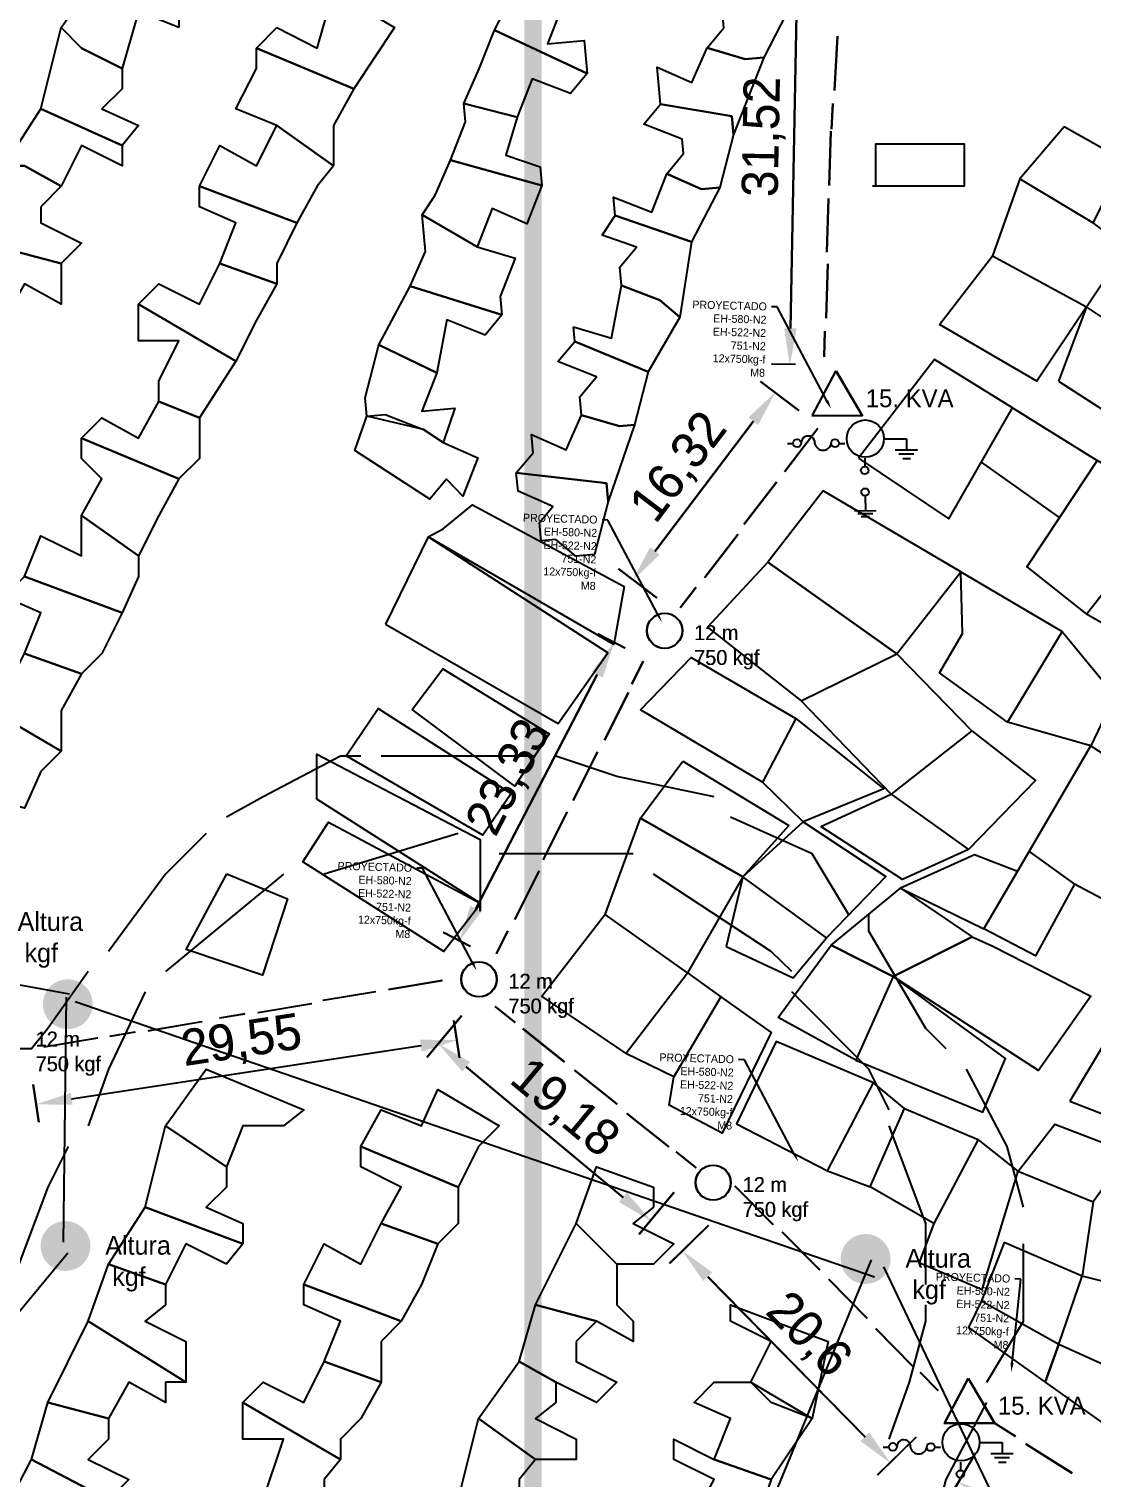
# Model space of a CAD drawing. Header units: millimetres. Extents: x -3588 to 75209, y -3737 to 38254.
# Drawn here: x 4511.6 to 4585.4, y 20793.7 to 20894.3 of the extents above; entities that cross this region are included whole.
import ezdxf
from ezdxf import colors
from ezdxf.entities.mleader import LeaderData, LeaderLine
from ezdxf.math import Vec2, Vec3

# ---------------------------------------------------------------- set-up
doc = ezdxf.new("R2010")
doc.units = ezdxf.units.MM
doc.linetypes.add('CONTINUA', pattern=[0])
doc.layers.add('Mancheta', color=255, linetype='Continuous')
doc.layers.add('P', color=253, linetype='Continuous')
doc.dimstyles.new('ISO-25', dxfattribs={"dimtxt": 2.5, "dimasz": 2.5, "dimexe": 1.25, "dimexo": 0.625, "dimtad": 1, "dimtxsty": 'Standard', "dimcen": 2.5, "dimadec": 0, "dimazin": 0, "dimtfac": 1, "dimtmove": 0, "dimatfit": 3, "dimfxl": 1, "dimarcsym": 0})

# ---------------------------------------------------------------- blocks, each defined once
blk = doc.blocks.new('*D259')
at = {"color": 0, "lineweight": -2, "transparency": 16777216}
for p, q in [((4577.37, 20795.4), (4575.55, 20792.34)), ((4593.36, 20783.24), (4578.34, 20792.14)), ((4596.69, 20783.96), (4594.87, 20780.89))]:
    blk.add_line(p, q, dxfattribs=at)
at = {"color": 0, "transparency": 16777216}
for points in [[(4578.55, 20792.5), (4578.13, 20791.78), (4576.19, 20793.42)], [(4593.57, 20783.6), (4593.15, 20782.88), (4595.51, 20781.97)]]:
    blk.add_solid(points, dxfattribs=at)
at = {"layer": 'Defpoints', "color": 0, "transparency": 16777216}
for p in [(4577.69, 20795.94), (4576.19, 20793.42), (4597.01, 20784.49)]:
    blk.add_point(p, dxfattribs=at)
at = {"color": 0, "transparency": 16777216, "insert": (4586.91, 20789.48), "char_height": 2.5, "attachment_point": 5, "rotation": 329.3458}
blk.add_mtext('22,45', dxfattribs=at)
blk = doc.blocks.new('*D260')
at = {"color": 0, "lineweight": -2, "transparency": 16777216}
for p, q in [((4558.82, 20811.22), (4556.13, 20808.59)), ((4558.77, 20807.68), (4569.69, 20796.54)), ((4573.24, 20796.52), (4570.55, 20793.88))]:
    blk.add_line(p, q, dxfattribs=at)
at = {"color": 0, "transparency": 16777216}
for points in [[(4559.07, 20807.97), (4558.47, 20807.38), (4557.02, 20809.46)], [(4569.99, 20796.83), (4569.39, 20796.25), (4571.44, 20794.76)]]:
    blk.add_solid(points, dxfattribs=at)
at = {"layer": 'Defpoints', "color": 0, "transparency": 16777216}
for p in [(4559.26, 20811.66), (4573.68, 20796.95), (4571.44, 20794.76)]:
    blk.add_point(p, dxfattribs=at)
at = {"color": 0, "transparency": 16777216, "insert": (4565.72, 20803.57), "char_height": 2.5, "attachment_point": 5, "rotation": 314.4386}
blk.add_mtext('20,6', dxfattribs=at)
blk = doc.blocks.new('*D261')
at = {"color": 0, "lineweight": -2, "transparency": 16777216}
for p, q in [((4541.7, 20825.79), (4539.28, 20822.89)), ((4542, 20822.25), (4552.9, 20813.18)), ((4556.43, 20813.52), (4554.02, 20810.62))]:
    blk.add_line(p, q, dxfattribs=at)
at = {"color": 0, "transparency": 16777216}
for points in [[(4542.27, 20822.57), (4541.74, 20821.93), (4540.08, 20823.85)], [(4553.16, 20813.5), (4552.63, 20812.86), (4554.82, 20811.58)]]:
    blk.add_solid(points, dxfattribs=at)
at = {"layer": 'Defpoints', "color": 0, "transparency": 16777216}
for p in [(4542.1, 20826.27), (4556.83, 20814), (4554.82, 20811.58)]:
    blk.add_point(p, dxfattribs=at)
at = {"color": 0, "transparency": 16777216, "insert": (4548.78, 20819.31), "char_height": 2.5, "attachment_point": 5, "rotation": 320.2117}
blk.add_mtext('19,18', dxfattribs=at)
blk = doc.blocks.new('*D262')
at = {"color": 0, "lineweight": -2, "transparency": 16777216}
for p, q in [((4541.14, 20825.47), (4541.54, 20822.86)), ((4514.6, 20820.02), (4538.88, 20823.72)), ((4511.92, 20821.02), (4512.32, 20818.41))]:
    blk.add_line(p, q, dxfattribs=at)
at = {"color": 0, "transparency": 16777216}
for points in [[(4538.81, 20824.13), (4538.94, 20823.31), (4541.35, 20824.1)], [(4514.54, 20820.43), (4514.67, 20819.61), (4512.13, 20819.65)]]:
    blk.add_solid(points, dxfattribs=at)
at = {"layer": 'Defpoints', "color": 0, "transparency": 16777216}
for p in [(4541.04, 20826.09), (4541.35, 20824.1), (4511.83, 20821.64)]:
    blk.add_point(p, dxfattribs=at)
at = {"color": 0, "transparency": 16777216, "insert": (4526.43, 20823.93), "char_height": 2.5, "attachment_point": 5, "rotation": 8.6616}
blk.add_mtext('29,55', dxfattribs=at)
blk = doc.blocks.new('*D266')
at = {"color": 0, "lineweight": -2, "transparency": 16777216}
for p, q in [((4553.03, 20851.33), (4551.16, 20852.3)), ((4542.68, 20833.22), (4551.12, 20849.5)), ((4542.3, 20830.61), (4540.42, 20831.58))]:
    blk.add_line(p, q, dxfattribs=at)
at = {"color": 0, "transparency": 16777216}
for points in [[(4550.75, 20849.69), (4551.49, 20849.31), (4552.27, 20851.72)], [(4542.31, 20833.42), (4543.05, 20833.03), (4541.53, 20831)]]:
    blk.add_solid(points, dxfattribs=at)
at = {"layer": 'Defpoints', "color": 0, "transparency": 16777216}
for p in [(4552.27, 20851.72), (4553.58, 20851.04), (4542.85, 20830.32)]:
    blk.add_point(p, dxfattribs=at)
at = {"color": 0, "transparency": 16777216, "insert": (4545.05, 20842.32), "char_height": 2.5, "attachment_point": 5, "rotation": 62.6155}
blk.add_mtext('23,33', dxfattribs=at)
blk = doc.blocks.new('*D267')
at = {"color": 0, "lineweight": -2, "transparency": 16777216}
for p, q in [((4565.11, 20867.84), (4562.46, 20869.84)), ((4555.11, 20858.07), (4561.95, 20867.09)), ((4555.25, 20854.82), (4552.6, 20856.83))]:
    blk.add_line(p, q, dxfattribs=at)
at = {"color": 0, "transparency": 16777216}
for points in [[(4561.62, 20867.35), (4562.28, 20866.84), (4563.46, 20869.09)], [(4554.78, 20858.32), (4555.44, 20857.82), (4553.6, 20856.08)]]:
    blk.add_solid(points, dxfattribs=at)
at = {"layer": 'Defpoints', "color": 0, "transparency": 16777216}
for p in [(4563.46, 20869.09), (4565.61, 20867.46), (4555.75, 20854.45)]:
    blk.add_point(p, dxfattribs=at)
at = {"color": 0, "transparency": 16777216, "insert": (4556.87, 20863.84), "char_height": 2.5, "attachment_point": 5, "rotation": 52.8489}
blk.add_mtext('16,32', dxfattribs=at)
blk = doc.blocks.new('*D268')
at = {"color": 0, "lineweight": -2, "transparency": 16777216}
for p, q in [((4565.47, 20902.55), (4563.82, 20902.58)), ((4565.02, 20900.06), (4564.52, 20873.54)), ((4564.87, 20871.03), (4563.23, 20871.06))]:
    blk.add_line(p, q, dxfattribs=at)
at = {"color": 0, "transparency": 16777216}
for points in [[(4564.61, 20900.07), (4565.44, 20900.05), (4565.07, 20902.56)], [(4564.11, 20873.55), (4564.94, 20873.53), (4564.48, 20871.04)]]:
    blk.add_solid(points, dxfattribs=at)
at = {"layer": 'Defpoints', "color": 0, "transparency": 16777216}
for p in [(4566.09, 20902.54), (4564.48, 20871.04), (4565.5, 20871.02)]:
    blk.add_point(p, dxfattribs=at)
at = {"color": 0, "transparency": 16777216, "insert": (4562.69, 20886.84), "char_height": 2.5, "attachment_point": 5, "rotation": 88.9189}
blk.add_mtext('31,52', dxfattribs=at)
blk = doc.blocks.new('*D725')
at = {"color": 0, "lineweight": -2, "transparency": 16777216}
for p, q in [((4577.35, 20795.4), (4575.53, 20792.34)), ((4593.33, 20783.24), (4578.32, 20792.14)), ((4596.66, 20783.95), (4594.85, 20780.89))]:
    blk.add_line(p, q, dxfattribs=at)
at = {"color": 0, "transparency": 16777216}
for points in [[(4578.53, 20792.5), (4578.11, 20791.78), (4576.17, 20793.41)], [(4593.55, 20783.6), (4593.12, 20782.88), (4595.49, 20781.96)]]:
    blk.add_solid(points, dxfattribs=at)
at = {"layer": 'Defpoints', "color": 0, "transparency": 16777216}
for p in [(4577.67, 20795.94), (4576.17, 20793.41), (4596.98, 20784.49)]:
    blk.add_point(p, dxfattribs=at)
at = {"color": 0, "transparency": 16777216, "insert": (4586.89, 20789.48), "char_height": 2.5, "attachment_point": 5, "rotation": 329.3458}
blk.add_mtext('22,45', dxfattribs=at)
blk = doc.blocks.new('*D726')
at = {"color": 0, "lineweight": -2, "transparency": 16777216}
for p, q in [((4558.79, 20811.22), (4556.1, 20808.58)), ((4558.75, 20807.67), (4569.67, 20796.54)), ((4573.21, 20796.51), (4570.53, 20793.88))]:
    blk.add_line(p, q, dxfattribs=at)
at = {"color": 0, "transparency": 16777216}
for points in [[(4559.05, 20807.96), (4558.45, 20807.38), (4557, 20809.46)], [(4569.96, 20796.83), (4569.37, 20796.25), (4571.42, 20794.75)]]:
    blk.add_solid(points, dxfattribs=at)
at = {"layer": 'Defpoints', "color": 0, "transparency": 16777216}
for p in [(4559.24, 20811.66), (4573.66, 20796.95), (4571.42, 20794.75)]:
    blk.add_point(p, dxfattribs=at)
at = {"color": 0, "transparency": 16777216, "insert": (4565.69, 20803.56), "char_height": 2.5, "attachment_point": 5, "rotation": 314.4386}
blk.add_mtext('20,6', dxfattribs=at)
blk = doc.blocks.new('*D727')
at = {"color": 0, "lineweight": -2, "transparency": 16777216}
for p, q in [((4541.67, 20825.79), (4539.26, 20822.89)), ((4541.98, 20822.25), (4552.87, 20813.17)), ((4556.41, 20813.51), (4553.99, 20810.61))]:
    blk.add_line(p, q, dxfattribs=at)
at = {"color": 0, "transparency": 16777216}
for points in [[(4542.25, 20822.57), (4541.71, 20821.93), (4540.06, 20823.85)], [(4553.14, 20813.49), (4552.61, 20812.85), (4554.79, 20811.57)]]:
    blk.add_solid(points, dxfattribs=at)
at = {"layer": 'Defpoints', "color": 0, "transparency": 16777216}
for p in [(4542.07, 20826.27), (4556.81, 20813.99), (4554.79, 20811.57)]:
    blk.add_point(p, dxfattribs=at)
at = {"color": 0, "transparency": 16777216, "insert": (4548.76, 20819.31), "char_height": 2.5, "attachment_point": 5, "rotation": 320.2117}
blk.add_mtext('19,18', dxfattribs=at)
blk = doc.blocks.new('*D728')
at = {"color": 0, "lineweight": -2, "transparency": 16777216}
for p, q in [((4541.12, 20825.47), (4541.51, 20822.86)), ((4514.58, 20820.02), (4538.85, 20823.72)), ((4511.9, 20821.02), (4512.3, 20818.41))]:
    blk.add_line(p, q, dxfattribs=at)
at = {"color": 0, "transparency": 16777216}
for points in [[(4538.79, 20824.13), (4538.92, 20823.3), (4541.33, 20824.09)], [(4514.52, 20820.43), (4514.64, 20819.61), (4512.11, 20819.64)]]:
    blk.add_solid(points, dxfattribs=at)
at = {"layer": 'Defpoints', "color": 0, "transparency": 16777216}
for p in [(4541.02, 20826.09), (4541.33, 20824.09), (4511.81, 20821.64)]:
    blk.add_point(p, dxfattribs=at)
at = {"color": 0, "transparency": 16777216, "insert": (4526.4, 20823.93), "char_height": 2.5, "attachment_point": 5, "rotation": 8.6616}
blk.add_mtext('29,55', dxfattribs=at)
blk = doc.blocks.new('*D732')
at = {"color": 0, "lineweight": -2, "transparency": 16777216}
for p, q in [((4553, 20851.32), (4551.13, 20852.29)), ((4542.66, 20833.22), (4551.09, 20849.5)), ((4542.27, 20830.61), (4540.4, 20831.58))]:
    blk.add_line(p, q, dxfattribs=at)
at = {"color": 0, "transparency": 16777216}
for points in [[(4550.72, 20849.69), (4551.46, 20849.31), (4552.24, 20851.72)], [(4542.29, 20833.41), (4543.03, 20833.03), (4541.51, 20831)]]:
    blk.add_solid(points, dxfattribs=at)
at = {"layer": 'Defpoints', "color": 0, "transparency": 16777216}
for p in [(4552.24, 20851.72), (4553.56, 20851.04), (4542.83, 20830.32)]:
    blk.add_point(p, dxfattribs=at)
at = {"color": 0, "transparency": 16777216, "insert": (4545.03, 20842.32), "char_height": 2.5, "attachment_point": 5, "rotation": 62.6155}
blk.add_mtext('23,33', dxfattribs=at)
blk = doc.blocks.new('*D733')
at = {"color": 0, "lineweight": -2, "transparency": 16777216}
for p, q in [((4565.09, 20867.83), (4562.44, 20869.84)), ((4555.09, 20858.06), (4561.92, 20867.09)), ((4555.23, 20854.82), (4552.58, 20856.83))]:
    blk.add_line(p, q, dxfattribs=at)
at = {"color": 0, "transparency": 16777216}
for points in [[(4561.59, 20867.34), (4562.26, 20866.84), (4563.43, 20869.08)], [(4554.75, 20858.32), (4555.42, 20857.81), (4553.58, 20856.07)]]:
    blk.add_solid(points, dxfattribs=at)
at = {"layer": 'Defpoints', "color": 0, "transparency": 16777216}
for p in [(4563.43, 20869.08), (4565.58, 20867.45), (4555.73, 20854.44)]:
    blk.add_point(p, dxfattribs=at)
at = {"color": 0, "transparency": 16777216, "insert": (4556.84, 20863.84), "char_height": 2.5, "attachment_point": 5, "rotation": 52.8489}
blk.add_mtext('16,32', dxfattribs=at)
blk = doc.blocks.new('*D734')
at = {"color": 0, "lineweight": -2, "transparency": 16777216}
for p, q in [((4565.44, 20902.55), (4563.8, 20902.58)), ((4565, 20900.06), (4564.5, 20873.54)), ((4564.85, 20871.03), (4563.2, 20871.06))]:
    blk.add_line(p, q, dxfattribs=at)
at = {"color": 0, "transparency": 16777216}
for points in [[(4564.58, 20900.06), (4565.42, 20900.05), (4565.05, 20902.56)], [(4564.08, 20873.54), (4564.92, 20873.53), (4564.45, 20871.04)]]:
    blk.add_solid(points, dxfattribs=at)
at = {"layer": 'Defpoints', "color": 0, "transparency": 16777216}
for p in [(4566.07, 20902.54), (4564.45, 20871.04), (4565.47, 20871.02)]:
    blk.add_point(p, dxfattribs=at)
at = {"color": 0, "transparency": 16777216, "insert": (4562.67, 20886.84), "char_height": 2.5, "attachment_point": 5, "rotation": 88.9189}
blk.add_mtext('31,52', dxfattribs=at)

msp = doc.modelspace()

# ---------------------------------------------------------------- hatches: boundary and pattern name
h = msp.add_hatch(color=256)
h.dxf.hatch_style = 1
h.paths.add_polyline_path([(4512.601, 20826.599, 1), (4516.071, 20826.599, 1)])
h = msp.add_hatch(color=256)
h.dxf.hatch_style = 1
h.paths.add_polyline_path([(4512.439, 20809.8, 1), (4515.909, 20809.8, 1)])
h = msp.add_hatch(color=256)
h.dxf.hatch_style = 1
h.paths.add_polyline_path([(4567.996, 20808.898, 1), (4571.466, 20808.898, 1)])

# ---------------------------------------------------------------- linework, layer by layer
at = {"color": 10}
for p, q in [((4567.567, 20890.059), (4567.766, 20893.834)), ((4567.59, 20890.063), (4567.789, 20893.838)), ((4567.353, 20887.375), (4567.447, 20889.152)), ((4567.376, 20887.378), (4567.47, 20889.155)), ((4567.192, 20883.455), (4567.306, 20887.234)), ((4567.215, 20883.459), (4567.329, 20887.238)), ((4567.044, 20878.845), (4567.156, 20882.552)), ((4567.066, 20878.848), (4567.179, 20882.555)), ((4566.994, 20874.248), (4567.109, 20878.027)), ((4567.017, 20874.251), (4567.132, 20878.03)), ((4566.841, 20871.56), (4566.895, 20873.338)), ((4566.864, 20871.563), (4566.918, 20873.342)), ((4566.045, 20867.523), (4567.671, 20870.579)), ((4566.067, 20867.527), (4567.694, 20870.582)), ((4567.671, 20870.579), (4569.493, 20867.458)), ((4567.694, 20870.582), (4569.516, 20867.462)), ((4569.493, 20867.458), (4565.992, 20867.458)), ((4569.516, 20867.462), (4566.014, 20867.462)), ((4564.09, 20863.595), (4566.392, 20866.594)), ((4564.113, 20863.599), (4566.415, 20866.598)), ((4564.313, 20865.554), (4564.698, 20865.554)), ((4567.888, 20865.555), (4568.277, 20865.555)), ((4571.09, 20865.868), (4572.567, 20865.867)), ((4572.567, 20865.867), (4572.568, 20865.133)), ((4569.664, 20864.515), (4569.669, 20863.938)), ((4571.781, 20865.111), (4573.33, 20865.111)), ((4572.025, 20864.837), (4573.068, 20864.837)), ((4572.315, 20864.508), (4572.841, 20864.508)), ((4561.274, 20859.941), (4563.532, 20862.883)), ((4561.297, 20859.945), (4563.555, 20862.887)), ((4569.699, 20861.908), (4569.71, 20860.858)), ((4570.457, 20860.866), (4568.962, 20860.849)), ((4570.225, 20860.658), (4569.2, 20860.647)), ((4570.007, 20860.455), (4569.417, 20860.449)), ((4558.547, 20856.241), (4560.849, 20859.24)), ((4558.57, 20856.244), (4560.872, 20859.243)), ((4556.851, 20854.149), (4557.934, 20855.56)), ((4556.874, 20854.153), (4557.957, 20855.564)), ((4553.493, 20848.826), (4554.291, 20850.416)), ((4553.516, 20848.829), (4554.314, 20850.42)), ((4551.601, 20844.929), (4553.263, 20848.244)), ((4551.624, 20844.932), (4553.286, 20848.248)), ((4549.418, 20840.748), (4551.113, 20844.128)), ((4549.441, 20840.752), (4551.136, 20844.132)), ((4547.343, 20836.629), (4549.005, 20839.944)), ((4547.366, 20836.632), (4549.028, 20839.948)), ((4545.363, 20832.48), (4547.058, 20835.86)), ((4545.386, 20832.483), (4547.081, 20835.863)), ((4544.093, 20830.106), (4544.89, 20831.696)), ((4544.116, 20830.109), (4544.913, 20831.7)), ((4536.599, 20827.626), (4540.327, 20828.254)), ((4536.621, 20827.629), (4540.35, 20828.257)), ((4532.048, 20826.868), (4535.705, 20827.484)), ((4532.071, 20826.872), (4535.728, 20827.488)), ((4527.531, 20826.017), (4531.259, 20826.644)), ((4527.554, 20826.02), (4531.282, 20826.648)), ((4543.98, 20826.43), (4545.37, 20825.319)), ((4544.003, 20826.434), (4545.393, 20825.323)), ((4519.917, 20824.755), (4523.645, 20825.383)), ((4519.939, 20824.759), (4523.668, 20825.387)), ((4524.865, 20825.64), (4526.619, 20825.936)), ((4524.888, 20825.644), (4526.642, 20825.939)), ((4512.665, 20823.632), (4516.393, 20824.26)), ((4512.688, 20823.636), (4516.416, 20824.264)), ((4517.25, 20824.379), (4519.005, 20824.675)), ((4517.273, 20824.383), (4519.028, 20824.678)), ((4545.901, 20824.893), (4548.799, 20822.579)), ((4545.924, 20824.897), (4548.822, 20822.582)), ((4549.5, 20822.007), (4552.453, 20819.647)), ((4549.523, 20822.011), (4552.476, 20819.651)), ((4553.135, 20819.004), (4556.033, 20816.689)), ((4553.158, 20819.008), (4556.056, 20816.693)), ((4556.554, 20816.343), (4557.944, 20815.232)), ((4556.577, 20816.347), (4557.967, 20815.236)), ((4560.623, 20813.984), (4563.279, 20811.293)), ((4560.646, 20813.987), (4563.302, 20811.296)), ((4563.916, 20810.775), (4566.521, 20808.136)), ((4563.938, 20810.779), (4566.543, 20808.139)), ((4567.149, 20807.486), (4569.805, 20804.795)), ((4567.172, 20807.489), (4569.828, 20804.799)), ((4570.406, 20804.076), (4573.012, 20801.436)), ((4570.429, 20804.079), (4573.034, 20801.44)), ((4573.488, 20801.031), (4574.738, 20799.765)), ((4573.511, 20801.035), (4574.761, 20799.768)), ((4575.22, 20797.547), (4576.847, 20800.603)), ((4575.243, 20797.551), (4576.869, 20800.606)), ((4576.847, 20800.603), (4578.668, 20797.482)), ((4576.869, 20800.606), (4578.691, 20797.486)), ((4578.668, 20797.482), (4575.167, 20797.482)), ((4578.691, 20797.486), (4575.19, 20797.486)), ((4578.599, 20797.543), (4580.104, 20796.594)), ((4578.622, 20797.547), (4580.127, 20796.598)), ((4577.734, 20796.148), (4579.21, 20796.147)), ((4579.21, 20796.147), (4579.211, 20795.413)), ((4580.838, 20796.047), (4584.037, 20794.032)), ((4580.861, 20796.051), (4584.06, 20794.035)), ((4570.957, 20795.834), (4571.342, 20795.834)), ((4574.532, 20795.835), (4574.921, 20795.835)), ((4578.425, 20795.391), (4579.974, 20795.391)), ((4578.668, 20795.117), (4579.712, 20795.117)), ((4576.307, 20794.795), (4576.313, 20794.218)), ((4578.958, 20794.788), (4579.485, 20794.788))]:
    msp.add_line(p, q, dxfattribs=at)
at = {"color": 3}
for p, q in [((4554.092, 20839.526), (4557.032, 20843.485)), ((4557.032, 20843.485), (4564.404, 20839.015)), ((4564.404, 20839.015), (4561.208, 20835.438)), ((4563.662, 20825.667), (4567.329, 20830.706)), ((4571.644, 20828.51), (4569.059, 20822.714)), ((4569.059, 20822.714), (4563.662, 20825.667))]:
    msp.add_line(p, q, dxfattribs=at)
for p, q in [((4561.208, 20835.438), (4554.092, 20839.526)), ((4514.449, 20827.282), (4493.68, 20831.074)), ((4567.329, 20830.706), (4571.644, 20828.51)), ((4514.032, 20810.078), (4514.233, 20827.092)), ((4514.838, 20826.79), (4570.355, 20807.662)), ((4514.333, 20809.312), (4491.899, 20782.223)), ((4558.007, 20779.288), (4570.129, 20808.841)), ((4570.972, 20808.361), (4615.849, 20714.433))]:
    msp.add_line(p, q)
for points in [[(4580.433, 20883.935), (4585.536, 20880.862), (4587.695, 20885.177), (4583.508, 20887.531), (4580.433, 20883.935)], [(4570.217, 20883.438), (4576.599, 20883.438), (4576.599, 20886.337), (4570.41, 20886.337), (4570.41, 20883.438)], [(4580.433, 20883.935), (4578.535, 20878.574), (4585.078, 20875.044), (4587.826, 20879.163), (4585.536, 20880.862)], [(4574.871, 20873.802), (4578.535, 20878.574), (4585.078, 20875.044), (4581.626, 20869.869), (4574.871, 20873.802)], [(4583.115, 20869.869), (4586.976, 20867.395), (4588.219, 20869.618), (4589.571, 20872.036), (4585.078, 20875.044), (4583.115, 20869.869)], [(4569.247, 20864.522), (4575.509, 20860.306), (4579.926, 20868.012), (4574.52, 20871.371), (4569.247, 20864.522)], [(4579.926, 20868.012), (4585.798, 20864.363), (4583.188, 20860.41), (4579.045, 20863.34), (4577.766, 20864.245)], [(4583.188, 20860.41), (4580.916, 20856.968), (4585.067, 20853.679), (4591.01, 20861.303), (4585.798, 20864.363)], [(4562.939, 20857.307), (4571.906, 20850.925), (4576.347, 20856.631), (4566.788, 20862.252), (4562.939, 20857.307)], [(4540.392, 20859.613), (4542.434, 20861.279), (4552.97, 20855.604), (4552.243, 20851.59), (4539.351, 20859.058), (4540.392, 20859.613)], [(4536.394, 20852.984), (4548.389, 20846.088), (4551.839, 20851.014), (4539.351, 20859.058), (4536.394, 20852.984)], [(4558.752, 20852.785), (4565.266, 20847.671), (4571.906, 20850.925), (4562.939, 20857.307), (4558.752, 20852.785)], [(4576.347, 20856.631), (4583.382, 20852.494), (4579.581, 20846.178), (4574.864, 20849.618), (4576.457, 20852.357), (4576.347, 20856.631)], [(4554.099, 20847.037), (4557.61, 20850.672), (4564.885, 20846.446), (4562.559, 20842.008), (4554.099, 20847.037)], [(4571.906, 20850.925), (4577.115, 20845.577), (4571.506, 20841.196), (4565.266, 20847.671)], [(4538.254, 20847.078), (4540.385, 20849.899), (4547.752, 20845.385), (4545.365, 20841.743), (4538.254, 20847.078)], [(4533.67, 20843.859), (4535.893, 20847.134), (4545.119, 20841.222), (4543.152, 20838.331), (4533.67, 20843.859)], [(4564.885, 20846.446), (4571.003, 20841.548), (4565.39, 20839.271), (4562.559, 20842.008)], [(4577.115, 20845.577), (4581.523, 20842.125), (4576.871, 20837.345)], [(4531.629, 20840.835), (4531.629, 20843.954), (4542.966, 20838.044), (4542.966, 20833.611), (4531.629, 20840.835)], [(4566.615, 20838.942), (4571.506, 20841.196), (4576.871, 20837.345), (4572.295, 20835.251), (4566.615, 20838.942)], [(4542.616, 20833.091), (4540.438, 20830.264), (4530.644, 20836.477), (4532.441, 20839.252), (4542.966, 20833.611), (4542.966, 20833.091), (4542.966, 20833.611), (4542.616, 20833.091)], [(4551.643, 20832.83), (4554.092, 20839.526), (4561.208, 20835.438), (4557.354, 20828.77), (4551.643, 20832.83), (4547.25, 20827.124), (4553.07, 20823.173), (4557.354, 20828.77)], [(4565.39, 20839.271), (4571.129, 20835.466), (4567.022, 20831.213), (4561.208, 20835.438), (4565.39, 20839.271)], [(4525.382, 20835.641), (4529.588, 20833.905), (4527.851, 20828.605), (4522.546, 20830.387), (4525.382, 20835.641)], [(4560.037, 20830.593), (4564.694, 20828.421), (4567.022, 20831.213), (4561.208, 20835.438), (4560.037, 20830.593)], [(4572.149, 20834.662), (4577.137, 20831.285), (4571.644, 20828.51), (4567.329, 20830.706), (4572.149, 20834.662)], [(4557.354, 20828.77), (4559.688, 20827.11), (4556.403, 20821.548), (4553.07, 20823.173)], [(4559.688, 20827.11), (4563.163, 20824.64), (4559.758, 20817.63), (4556.098, 20819.589), (4556.403, 20821.548)]]:
    msp.add_lwpolyline(points, dxfattribs=at)
at = {"color": 5}
for points in [[(4591.01, 20861.303), (4596.163, 20856.885), (4595.153, 20847.892), (4585.067, 20853.679)], [(4583.382, 20852.494), (4587.044, 20848.048), (4585.367, 20844.535), (4579.581, 20846.178)], [(4581.085, 20837.199), (4585.367, 20844.535), (4590.9, 20840.926), (4586.504, 20833.726), (4584.222, 20834.926)], [(4581.085, 20837.199), (4584.222, 20834.926), (4581.533, 20829.965), (4577.947, 20831.825), (4581.085, 20837.199)], [(4577.299, 20836.976), (4572.149, 20834.662), (4577.947, 20831.825), (4580.275, 20835.813), (4577.299, 20836.976)], [(4578.552, 20830.628), (4585.362, 20827.152), (4581.733, 20821.987), (4571.644, 20828.51), (4577.137, 20831.285), (4578.552, 20830.628)], [(4569.059, 20822.714), (4577.865, 20819.098), (4579.44, 20822.834), (4571.644, 20828.51)], [(4583.92, 20819.851), (4589.935, 20817.517), (4592.221, 20821.738), (4586.455, 20824.122), (4583.92, 20819.851)], [(4560.764, 20818.288), (4567.091, 20815.02), (4570.269, 20821.128), (4563.515, 20823.999), (4560.764, 20818.288)], [(4567.091, 20815.02), (4570.052, 20813.915), (4572.434, 20819.355), (4570.269, 20821.128)], [(4572.434, 20819.355), (4577.538, 20817.201), (4574.475, 20811.365), (4570.052, 20813.915)], [(4580.317, 20814.992), (4582.864, 20818.256), (4588.01, 20816.29), (4585.538, 20812.862)], [(4574.475, 20811.365), (4573.454, 20808.645), (4577.821, 20806.775), (4580.317, 20814.992), (4577.538, 20817.201)], [(4580.317, 20814.992), (4585.538, 20812.862), (4584.762, 20807.7)], [(4577.766, 20806.002), (4583.147, 20802.974), (4584.762, 20807.7), (4579.352, 20810.048), (4577.766, 20806.002)], [(4583.147, 20802.974), (4588.16, 20800.71), (4590.325, 20806.315), (4584.762, 20807.7)], [(4577.766, 20806.002), (4576.871, 20804.142), (4582.2, 20800.351), (4583.147, 20802.974), (4582.2, 20800.351), (4586.767, 20797.102), (4588.16, 20800.71), (4586.767, 20797.102), (4595.128, 20791.154), (4597.138, 20796.691)]]:
    msp.add_lwpolyline(points, dxfattribs=at)
at = {"color": 10}
for centre, radius in [((4569.708, 20865.883), 1.294), ((4564.975, 20865.561), 0.276), ((4567.612, 20865.557), 0.276), ((4569.67, 20863.674), 0.263), ((4569.693, 20862.168), 0.26), ((4555.765, 20852.532), 1.222), ((4555.788, 20852.535), 1.222), ((4542.873, 20828.323), 1.222), ((4542.896, 20828.326), 1.222), ((4559.137, 20814.196), 1.222), ((4559.16, 20814.2), 1.222), ((4576.352, 20796.163), 1.294), ((4571.618, 20795.841), 0.276), ((4574.256, 20795.837), 0.276), ((4576.313, 20793.954), 0.263)]:
    msp.add_circle(centre, radius, dxfattribs=at)
for centre, radius, start, end in [((4565.731, 20865.583), 0.481, 356.0473, 179.98075), ((4566.773, 20865.649), 0.571, 190.00363, 350.3175), ((4572.374, 20795.863), 0.481, 356.0473, 179.98075), ((4573.416, 20795.929), 0.571, 190.00363, 350.3175)]:
    msp.add_arc(centre, radius, start, end, dxfattribs=at)
at = {"layer": 'P', "const_width": 1.2}
msp.add_lwpolyline([(4546.642, 14442.235), (4546.642, 23768.463)], dxfattribs=at)
at = {"layer": 'P', "color": 200}
for points in [[(4522.052, 20894.428), (4519.236, 20895.548), (4518.099, 20891.595), (4515.283, 20893.004), (4513.874, 20894.428), (4516.691, 20898.381), (4522.052, 20895.548), (4522.052, 20894.428)], [(4528.838, 20894.428), (4531.654, 20893.004), (4532.791, 20896.957), (4537.016, 20894.428), (4534.199, 20890.187), (4527.429, 20893.004), (4528.838, 20894.428)], [(4518.099, 20890.187), (4516.691, 20888.779), (4519.236, 20887.642), (4518.099, 20886.234), (4512.466, 20888.779), (4513.874, 20894.428), (4515.283, 20893.004), (4518.099, 20891.595), (4518.099, 20890.187)], [(4532.791, 20887.642), (4532.791, 20884.826), (4528.838, 20887.642), (4526.005, 20888.779), (4527.429, 20891.595), (4527.429, 20893.004), (4534.199, 20890.187), (4532.791, 20887.642)], [(4518.099, 20886.234), (4518.099, 20884.826), (4515.283, 20886.234), (4513.874, 20883.417), (4511.33, 20884.826), (4509.921, 20884.826), (4512.466, 20888.779), (4518.099, 20886.234)], [(4531.654, 20883.417), (4530.246, 20880.873), (4523.477, 20883.417), (4524.885, 20886.234), (4527.429, 20884.826), (4528.838, 20887.642), (4532.791, 20884.826), (4531.654, 20883.417)], [(4512.466, 20881.993), (4512.466, 20880.873), (4515.283, 20879.465), (4513.874, 20878.056), (4508.513, 20879.465), (4508.513, 20880.873), (4509.921, 20884.826), (4511.33, 20884.826), (4513.874, 20883.417), (4512.466, 20881.993)], [(4528.838, 20878.056), (4528.838, 20876.632), (4524.885, 20878.056), (4526.005, 20880.873), (4523.477, 20881.993), (4523.477, 20883.417), (4530.246, 20880.873), (4528.838, 20878.056)], [(4513.874, 20876.632), (4513.874, 20875.224), (4511.33, 20876.632), (4509.921, 20874.103), (4507.105, 20875.224), (4505.68, 20875.224), (4508.513, 20880.873), (4508.513, 20879.465), (4513.874, 20878.056), (4513.874, 20876.632)], [(4527.429, 20874.103), (4526.005, 20871.271), (4519.236, 20875.224), (4520.644, 20876.632), (4523.477, 20875.224), (4524.885, 20878.056), (4528.838, 20876.632), (4527.429, 20874.103)], [(4520.644, 20869.862), (4522.052, 20872.679), (4519.236, 20872.679), (4519.236, 20875.224), (4526.005, 20871.271), (4523.477, 20867.318), (4520.644, 20868.454), (4520.644, 20869.862)], [(4523.477, 20864.501), (4522.052, 20863.093), (4515.283, 20865.909), (4516.691, 20867.318), (4519.236, 20865.909), (4520.644, 20868.454), (4523.477, 20867.318), (4523.477, 20864.501)], [(4520.644, 20860.548), (4519.236, 20857.731), (4515.283, 20860.548), (4516.691, 20863.093), (4515.283, 20864.501), (4515.283, 20865.909), (4522.052, 20863.093), (4520.644, 20860.548)], [(4519.236, 20856.307), (4518.099, 20853.779), (4511.33, 20856.307), (4512.466, 20859.14), (4515.283, 20857.731), (4515.283, 20860.548), (4519.236, 20857.731), (4519.236, 20856.307)], [(4516.691, 20850.946), (4515.283, 20849.538), (4511.33, 20850.946), (4512.466, 20853.779), (4509.921, 20854.899), (4511.33, 20856.307), (4518.099, 20853.779), (4516.691, 20850.946)], [(4513.874, 20846.993), (4513.874, 20844.176), (4507.105, 20848.129), (4508.513, 20849.538), (4509.921, 20848.129), (4511.33, 20850.946), (4515.283, 20849.538), (4513.874, 20846.993)], [(4512.466, 20842.768), (4511.33, 20840.223), (4507.105, 20841.344), (4508.513, 20844.176), (4505.68, 20845.585), (4507.105, 20848.129), (4513.874, 20844.176), (4512.466, 20842.768)]]:
    msp.add_lwpolyline(points, dxfattribs=at)
at = {"layer": 'P', "color": 50}
for points in [[(4548.682, 20895.963), (4547.643, 20893.3), (4550.189, 20893.534), (4550.4, 20891.234), (4543.953, 20894.245), (4545.91, 20898.028), (4548.565, 20897.236), (4548.682, 20895.963)], [(4559.882, 20894.423), (4559.765, 20895.696), (4557.102, 20896.736), (4558.258, 20898.126), (4563.338, 20896.024), (4564.612, 20896.141), (4562.654, 20892.358), (4561.366, 20892.24), (4558.727, 20893.019), (4559.882, 20894.423)], [(4542.9, 20891.566), (4543.953, 20894.245), (4550.4, 20891.234), (4549.244, 20889.844), (4546.566, 20890.882), (4545.528, 20888.204), (4541.837, 20889.164), (4542.9, 20891.566)], [(4555.363, 20890.405), (4555.247, 20891.678), (4557.664, 20890.616), (4558.727, 20893.019), (4561.366, 20892.24), (4562.654, 20892.358), (4560.562, 20887.016), (4560.445, 20888.289), (4555.482, 20889.118), (4555.363, 20890.405)], [(4541.955, 20887.876), (4541.837, 20889.164), (4545.528, 20888.204), (4544.749, 20885.565), (4547.128, 20884.762), (4547.246, 20883.475), (4540.915, 20885.213), (4541.955, 20887.876)], [(4557.081, 20885.676), (4556.988, 20886.688), (4554.325, 20887.728), (4555.482, 20889.118), (4560.445, 20888.289), (4560.562, 20887.016), (4559.617, 20883.326), (4558.343, 20883.209), (4555.926, 20884.271), (4557.081, 20885.676)], [(4539.853, 20882.796), (4540.915, 20885.213), (4547.246, 20883.475), (4546.207, 20880.812), (4543.79, 20881.874), (4542.75, 20879.211), (4538.943, 20881.429), (4539.853, 20882.796)], [(4552.341, 20881.374), (4552.224, 20882.648), (4554.887, 20881.608), (4555.926, 20884.271), (4558.343, 20883.209), (4559.617, 20883.326), (4557.644, 20879.542), (4552.341, 20881.374)], [(4539.177, 20878.883), (4538.943, 20881.429), (4542.75, 20879.211), (4545.405, 20878.418), (4544.351, 20875.754), (4544.468, 20874.481), (4538.115, 20876.465), (4539.177, 20878.883)], [(4552.669, 20877.801), (4553.825, 20879.191), (4551.43, 20880.007), (4552.341, 20881.374), (4557.644, 20879.542), (4556.84, 20874.318), (4555.449, 20875.489), (4552.785, 20876.528), (4552.669, 20877.801)], [(4543.313, 20873.076), (4540.649, 20874.13), (4539.95, 20870.463), (4535.92, 20872.398), (4538.115, 20876.465), (4544.468, 20874.481), (4543.313, 20873.076)], [(4549.447, 20873.639), (4552.086, 20872.86), (4552.785, 20876.528), (4555.449, 20875.489), (4556.84, 20874.318), (4554.622, 20870.511), (4549.54, 20872.627), (4549.447, 20873.639)], [(4534.975, 20868.708), (4535.92, 20872.398), (4539.95, 20870.463), (4538.911, 20867.785), (4541.212, 20867.996), (4540.394, 20865.616), (4539.028, 20866.512), (4535.092, 20867.435), (4534.975, 20868.708)], [(4549.892, 20868.793), (4551.048, 20870.183), (4548.369, 20871.235), (4549.54, 20872.627), (4554.622, 20870.511), (4553.675, 20866.835), (4552.648, 20866.741), (4550.009, 20867.52), (4549.892, 20868.793)], [(4536.365, 20867.552), (4539.028, 20866.512), (4540.394, 20865.616), (4542.813, 20864.54), (4541.773, 20861.877), (4540.629, 20863.056), (4539.473, 20861.666), (4534.275, 20865.055), (4535.092, 20867.435), (4536.365, 20867.552)], [(4546.646, 20864.892), (4546.528, 20866.179), (4548.932, 20865.101), (4550.009, 20867.52), (4552.648, 20866.741), (4553.675, 20866.835), (4551.843, 20861.517), (4551.727, 20862.79), (4545.476, 20863.5), (4546.646, 20864.892)], [(4547.091, 20860.045), (4548.01, 20861.165), (4545.593, 20862.227), (4545.476, 20863.5), (4551.727, 20862.79), (4551.843, 20861.517), (4550.898, 20857.827), (4549.611, 20857.709), (4548.221, 20858.865), (4547.208, 20858.772), (4547.091, 20860.045)]]:
    msp.add_lwpolyline(points, dxfattribs=at)
at = {"layer": 'P'}
for points in [[(4534.673, 20843.823), (4533.265, 20843.823), (4527.904, 20840.991), (4525.359, 20839.582)], [(4546.804, 20843.823), (4542.851, 20843.823), (4536.081, 20843.823)], [(4559.223, 20840.991), (4552.453, 20842.415), (4548.228, 20843.823)], [(4568.553, 20832.813), (4566.008, 20837.038), (4560.359, 20839.582)], [(4523.951, 20838.462), (4521.118, 20835.63), (4517.165, 20830.268)], [(4541.443, 20838.462), (4532.129, 20835.63)], [(4553.59, 20837.038), (4544.275, 20837.038)], [(4529.312, 20835.63), (4521.118, 20828.86)], [(4564.6, 20828.86), (4563.176, 20830.268), (4554.998, 20835.63)], [(4575.323, 20823.499), (4573.914, 20824.907), (4569.961, 20831.677), (4569.961, 20832.813)], [(4515.757, 20828.86), (4512.94, 20824.907), (4511.804, 20823.499), (4510.395, 20823.499), (4507.579, 20823.499)], [(4519.71, 20827.452), (4517.165, 20822.09), (4515.757, 20818.137)], [(4571.37, 20819.258), (4569.961, 20822.09), (4564.6, 20827.452)], [(4529.312, 20818.137), (4526.479, 20818.137), (4525.359, 20815.305), (4521.118, 20818.137), (4523.951, 20822.09), (4530.72, 20819.258), (4529.312, 20818.137)], [(4580.684, 20812.488), (4579.548, 20816.713), (4576.731, 20822.09)], [(4542.851, 20816.713), (4541.443, 20813.896), (4534.673, 20816.713), (4536.081, 20819.258), (4538.898, 20818.137), (4540.034, 20820.666), (4544.275, 20818.137), (4542.851, 20816.713)], [(4525.359, 20813.896), (4523.951, 20812.488), (4526.479, 20811.352), (4526.479, 20809.944), (4519.71, 20812.488), (4521.118, 20818.137), (4525.359, 20815.305), (4525.359, 20813.896)], [(4573.914, 20807.127), (4573.914, 20811.352), (4571.37, 20818.137)], [(4514.348, 20816.713), (4512.94, 20813.896), (4510.395, 20807.127)], [(4541.443, 20811.352), (4540.034, 20809.944), (4536.081, 20811.352), (4537.49, 20813.896), (4534.673, 20815.305), (4534.673, 20816.713), (4541.443, 20813.896), (4541.443, 20811.352)], [(4554.998, 20812.488), (4553.59, 20811.352), (4556.406, 20809.944), (4554.998, 20808.535), (4552.453, 20808.535), (4549.637, 20811.352), (4551.045, 20815.305), (4554.998, 20813.896), (4554.998, 20812.488)], [(4525.359, 20808.535), (4522.526, 20809.944), (4521.118, 20807.127), (4517.165, 20808.535), (4519.71, 20812.488), (4526.479, 20809.944), (4525.359, 20808.535)], [(4538.898, 20807.127), (4537.49, 20804.582), (4530.72, 20807.127), (4532.129, 20809.944), (4534.673, 20808.535), (4536.081, 20811.352), (4540.034, 20809.944), (4538.898, 20807.127)], [(4552.453, 20807.127), (4552.453, 20805.703), (4553.59, 20804.582), (4553.59, 20803.174), (4551.045, 20804.582), (4546.804, 20805.703), (4549.637, 20811.352), (4552.453, 20808.535), (4552.453, 20807.127)], [(4578.139, 20800.341), (4580.684, 20804.582), (4580.684, 20809.944)], [(4521.118, 20805.703), (4519.71, 20804.582), (4522.526, 20803.174), (4522.526, 20800.341), (4515.757, 20804.582), (4517.165, 20808.535), (4521.118, 20807.127), (4521.118, 20805.703)], [(4536.081, 20803.174), (4536.081, 20800.341), (4532.129, 20801.766), (4533.265, 20804.582), (4530.72, 20805.703), (4530.72, 20807.127), (4537.49, 20804.582), (4536.081, 20803.174)], [(4549.637, 20803.174), (4549.637, 20801.766), (4552.453, 20800.341), (4551.045, 20798.933), (4548.228, 20800.341), (4545.684, 20801.766), (4546.804, 20805.703), (4551.045, 20804.582), (4549.637, 20803.174)], [(4563.176, 20798.933), (4561.767, 20800.341), (4563.176, 20803.174), (4560.359, 20804.582), (4560.359, 20805.703), (4567.129, 20803.174), (4566.008, 20797.813), (4563.176, 20798.933)], [(4571.37, 20796.388), (4572.778, 20800.341), (4573.914, 20804.582), (4573.914, 20805.703)], [(4521.118, 20800.341), (4521.118, 20798.933), (4518.573, 20800.341), (4517.165, 20797.813), (4512.94, 20798.933), (4515.757, 20804.582), (4522.526, 20800.341), (4521.118, 20800.341)], [(4534.673, 20797.813), (4533.265, 20796.388), (4533.265, 20794.98), (4526.479, 20798.933), (4527.904, 20800.341), (4530.72, 20798.933), (4532.129, 20801.766), (4536.081, 20800.341), (4534.673, 20797.813)], [(4548.228, 20798.933), (4546.804, 20797.813), (4549.637, 20796.388), (4549.637, 20794.98), (4546.804, 20794.98), (4542.851, 20797.813), (4545.684, 20801.766), (4548.228, 20800.341), (4548.228, 20798.933)], [(4561.767, 20800.341), (4566.008, 20797.813), (4563.176, 20793.572), (4559.223, 20794.98), (4560.359, 20797.813), (4557.814, 20798.933), (4559.223, 20800.341), (4561.767, 20800.341)], [(4517.165, 20796.388), (4515.757, 20794.98), (4518.573, 20793.572), (4517.165, 20792.163), (4511.804, 20794.98), (4512.94, 20798.933), (4517.165, 20797.813), (4517.165, 20796.388)], [(4532.129, 20793.572), (4532.129, 20791.027), (4527.904, 20792.163), (4529.312, 20796.388), (4526.479, 20796.388), (4526.479, 20798.933), (4533.265, 20794.98), (4532.129, 20793.572)], [(4573.914, 20788.211), (4575.323, 20793.572), (4578.139, 20798.933)], [(4545.684, 20793.572), (4545.684, 20792.163), (4548.228, 20791.027), (4546.804, 20789.619), (4544.275, 20791.027), (4541.443, 20792.163), (4542.851, 20797.813), (4546.804, 20794.98), (4545.684, 20793.572)], [(4559.223, 20794.98), (4563.176, 20793.572), (4561.767, 20789.619), (4557.814, 20791.027), (4559.223, 20793.572), (4556.406, 20794.98), (4556.406, 20796.388), (4559.223, 20794.98)], [(4517.165, 20791.027), (4517.165, 20789.619), (4514.348, 20791.027), (4512.94, 20788.211), (4508.987, 20789.619), (4511.804, 20794.98), (4517.165, 20792.163), (4517.165, 20791.027)]]:
    msp.add_lwpolyline(points, dxfattribs=at)

# ---------------------------------------------------------------- texts
at = {"color": 10, "attachment_point": 1}
for s, width, gutter_width, insert, char_height in [('15. KVA', 17.75852, 6.215, (4569.738, 20869.304), 1.243), ('12 m^J750 kgf ', 21.10344, 5.166, (4557.813, 20852.916), 1.03321), ('12 m^J750 kgf ', 21.10344, 5.166, (4557.836, 20852.919), 1.03321), ('12 m^J750 kgf ', 21.10344, 5.166, (4544.921, 20828.707), 1.03321), ('12 m^J750 kgf ', 21.10344, 5.166, (4544.944, 20828.711), 1.03321), ('12 m^J750 kgf ', 21.10344, 5.166, (4512.093, 20824.691), 1.03321), ('12 m^J750 kgf ', 21.10344, 5.166, (4512.116, 20824.695), 1.03321), ('12 m^J750 kgf ', 21.10344, 5.166, (4561.185, 20814.58), 1.03321), ('12 m^J750 kgf ', 21.10344, 5.166, (4561.208, 20814.584), 1.03321), ('15. KVA', 17.75852, 6.215, (4578.913, 20799.328), 1.243)]:
    msp.add_mtext_dynamic_manual_height_columns(s, width=width, gutter_width=gutter_width, heights=[0], dxfattribs=dict(at, insert=insert, char_height=char_height))
at = {"char_height": 1.30262, "attachment_point": 1}
for insert in [(4510.845, 20832.99), (4516.936, 20810.499), (4572.493, 20809.597)]:
    msp.add_mtext_dynamic_manual_height_columns('Altura^J kgf ', width=26.60607, gutter_width=6.513, heights=[0], dxfattribs=dict(at, insert=insert))

# ---------------------------------------------------------------- dimensions: what is measured, and where the dimension line sits
at = {"color": 1}
for p1, p2, distance, picture, middle in [((4566.068, 20902.536), (4565.473, 20871.017), -1.019, '*D734', (4562.668, 20886.835)), ((4566.09, 20902.54), (4565.496, 20871.021), -1.019, '*D268', (4562.691, 20886.839)), ((4555.7262, 20854.4432), (4565.585, 20867.4546), 2.6977, '*D733', (4556.8449, 20863.8362)), ((4555.749, 20854.447), (4565.608, 20867.458), 2.698, '*D267', (4556.868, 20863.84)), ((4542.828, 20830.32), (4553.559, 20851.035), 1.482, '*D732', (4545.028, 20842.317)), ((4542.851, 20830.323), (4553.581, 20851.039), 1.482, '*D266', (4545.05, 20842.321)), ((4511.806, 20821.636), (4541.022, 20826.087), -2.017, '*D728', (4526.404, 20823.928)), ((4511.829, 20821.64), (4541.045, 20826.091), -2.017, '*D262', (4526.427, 20823.931)), ((4542.073, 20826.266), (4556.808, 20813.994), -3.148, '*D727', (4548.759, 20819.311)), ((4542.096, 20826.269), (4556.831, 20813.997), -3.148, '*D261', (4548.782, 20819.315)), ((4559.24, 20811.657), (4573.66, 20796.951), -3.141, '*D726', (4565.695, 20803.564)), ((4559.263, 20811.661), (4573.683, 20796.955), -3.141, '*D260', (4565.718, 20803.567)), ((4596.983, 20784.49), (4577.666, 20795.938), 2.937, '*D725', (4586.889, 20789.48)), ((4597.006, 20784.494), (4577.689, 20795.942), 2.937, '*D259', (4586.912, 20789.483))]:
    dim = msp.add_aligned_dim(p1=p1, p2=p2, distance=distance, dimstyle='ISO-25', dxfattribs=at)
    dim.commit()
    dim.dimension.update_dxf_attribs({"geometry": picture, "text_midpoint": middle})

# ---------------------------------------------------------------- leaders
at = {"layer": 'Mancheta', "color": 1, "linetype": 'CONTINUA'}
ml = msp.add_multileader_mtext('Standard', dxfattribs=at)
ml.set_content('PROYECTADO\\PEH-580-N2\\PEH-522-N2\\P751-N2    \\P12x750kg-f\\PM8', color=1)
ml.set_leader_properties()
ml.build(insert=Vec2(0, 0))
ml.multileader.update_dxf_attribs({"arrow_head_size": 0.648})
ctx = ml.context
ctx.base_point, ctx.char_height, ctx.arrow_head_size, ctx.landing_gap_size, ctx.plane_origin, ctx.plane_x_axis, ctx.plane_y_axis = Vec3(4557.205, 20875.21), 0.5529, 0.648, 0.324, Vec3(4565.039, 20883.797), Vec3(0.9996111, -0.027885), Vec3(0.027885, 0.9996111)
ctx.text_align_type = 2
notes = []
notes.append((ctx, [(0, (1, 1, 0), (4563.597, 20875.031), (-0.9996111, 0.027885), 0.401, [(0, [(4567.34, 20867.942)], 0, [])])]))
ctx.mtext.insert, ctx.mtext.text_direction, ctx.mtext.rotation, ctx.mtext.width, ctx.mtext.alignment, ctx.mtext.flow_direction = Vec3(4562.88, 20875.333), Vec3(0.9996111, -0.027885), 6.2552967, 5.37864, 3, 5
ml = msp.add_multileader_mtext('Standard', dxfattribs=at)
ml.set_content('PROYECTADO\\PEH-580-N2\\PEH-522-N2\\P751-N2    \\P12x750kg-f\\PM8', color=1)
ml.set_leader_properties()
ml.build(insert=Vec2(0, 0))
ml.multileader.update_dxf_attribs({"arrow_head_size": 0.648})
ctx = ml.context
ctx.base_point, ctx.char_height, ctx.arrow_head_size, ctx.landing_gap_size, ctx.plane_origin, ctx.plane_x_axis, ctx.plane_y_axis = Vec3(4545.445, 20860.405), 0.5529, 0.648, 0.324, Vec3(4553.279, 20868.992), Vec3(0.9996111, -0.027885), Vec3(0.027885, 0.9996111)
ctx.text_align_type = 2
notes.append((ctx, [(0, (1, 1, 0), (4551.837, 20860.226), (-0.9996111, 0.027885), 0.401, [(0, [(4555.58, 20853.137)], 0, [])])]))
ctx.mtext.insert, ctx.mtext.text_direction, ctx.mtext.rotation, ctx.mtext.width, ctx.mtext.alignment, ctx.mtext.flow_direction = Vec3(4551.12, 20860.528), Vec3(0.9996111, -0.027885), 6.2552967, 5.37864, 3, 5
ml = msp.add_multileader_mtext('Standard', dxfattribs=at)
ml.set_content('PROYECTADO\\PEH-580-N2\\PEH-522-N2\\P751-N2    \\P12x750kg-f\\PM8', color=1)
ml.set_leader_properties()
ml.build(insert=Vec2(0, 0))
ml.multileader.update_dxf_attribs({"arrow_head_size": 0.648})
ctx = ml.context
ctx.base_point, ctx.char_height, ctx.arrow_head_size, ctx.landing_gap_size, ctx.plane_origin, ctx.plane_x_axis, ctx.plane_y_axis = Vec3(4532.573, 20836.219), 0.5529, 0.648, 0.324, Vec3(4540.407, 20844.806), Vec3(0.9996111, -0.027885), Vec3(0.027885, 0.9996111)
ctx.text_align_type = 2
notes.append((ctx, [(0, (1, 1, 0), (4538.965, 20836.04), (-0.9996111, 0.027885), 0.401, [(0, [(4542.708, 20828.951)], 0, [])])]))
ctx.mtext.insert, ctx.mtext.text_direction, ctx.mtext.rotation, ctx.mtext.width, ctx.mtext.alignment, ctx.mtext.flow_direction = Vec3(4538.248, 20836.342), Vec3(0.9996111, -0.027885), 6.2552967, 5.37864, 3, 5
ml = msp.add_multileader_mtext('Standard', dxfattribs=at)
ml.set_content('PROYECTADO\\PEH-580-N2\\PEH-522-N2\\P751-N2    \\P12x750kg-f\\PM8', color=1)
ml.set_leader_properties()
ml.build(insert=Vec2(0, 0))
ml.multileader.update_dxf_attribs({"arrow_head_size": 0.648})
ctx = ml.context
ctx.base_point, ctx.char_height, ctx.arrow_head_size, ctx.landing_gap_size, ctx.plane_origin, ctx.plane_x_axis, ctx.plane_y_axis = Vec3(4554.924, 20822.922), 0.5529, 0.648, 0.324, Vec3(4562.757, 20831.509), Vec3(0.9996111, -0.027885), Vec3(0.027885, 0.9996111)
ctx.text_align_type = 2
notes.append((ctx, [(0, (1, 1, 0), (4561.315, 20822.743), (-0.9996111, 0.027885), 0.401, [(0, [(4565.058, 20815.654)], 0, [])])]))
ctx.mtext.insert, ctx.mtext.text_direction, ctx.mtext.rotation, ctx.mtext.width, ctx.mtext.alignment, ctx.mtext.flow_direction = Vec3(4560.598, 20823.045), Vec3(0.9996111, -0.027885), 6.2552967, 5.37864, 3, 5
ml = msp.add_multileader_mtext('Standard', dxfattribs=at)
ml.set_content('PROYECTADO\\PEH-580-N2\\PEH-522-N2\\P751-N2    \\P12x750kg-f\\PM8', color=1)
ml.set_leader_properties()
ml.build(insert=Vec2(0, 0))
ml.multileader.update_dxf_attribs({"arrow_head_size": 0.648})
ctx = ml.context
ctx.base_point, ctx.char_height, ctx.arrow_head_size, ctx.landing_gap_size, ctx.plane_origin, ctx.plane_x_axis, ctx.plane_y_axis = Vec3(4574.106, 20807.686), 0.5529, 0.648, 0.324, Vec3(4577.535, 20816.891), Vec3(0.9996111, -0.027885), Vec3(0.027885, 0.9996111)
ctx.text_align_type = 2
notes.append((ctx, [(0, (1, 1, 0), (4580.498, 20807.508), (-0.9996111, 0.027885), 0.401, [(0, [(4579.836, 20801.036)], 0, [])])]))
ctx.mtext.insert, ctx.mtext.text_direction, ctx.mtext.rotation, ctx.mtext.alignment, ctx.mtext.flow_direction = Vec3(4579.781, 20807.809), Vec3(0.9996111, -0.027885), 6.2552967, 3, 5
for ctx, leaders in notes:
    for number, flags, end, landing, length, lines in leaders:
        leader = LeaderData()
        leader.index, (leader.has_last_leader_line, leader.has_dogleg_vector, leader.attachment_direction) = number, flags
        leader.last_leader_point, leader.dogleg_vector, leader.dogleg_length = Vec3(end), Vec3(landing), length
        for number, points, colour, breaks in lines:
            line = LeaderLine()
            line.index, line.vertices, line.color, line.breaks = number, Vec3.list(points), colors.encode_raw_color(colour), breaks
            leader.lines.append(line)
        ctx.leaders.append(leader)

doc.saveas('drawing.dxf')
